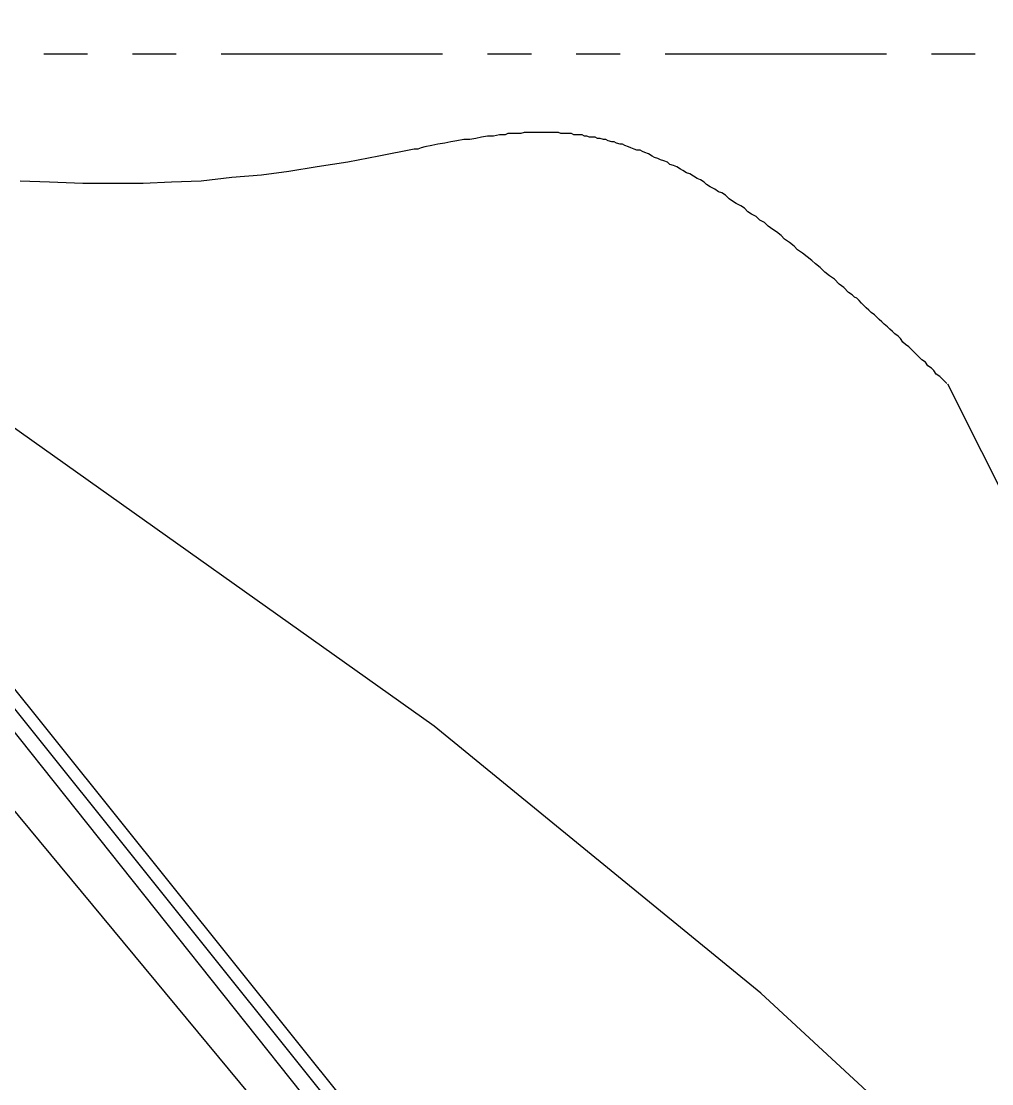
# Model space of a CAD drawing. Header units: feet. Extents: x -84 to 198, y -22 to 181.
# Drawn here: x 108.23 to 119.16, y 148.67 to 160.63 of the extents above; entities that cross this region are included whole.
import ezdxf

# ---------------------------------------------------------------- set-up
doc = ezdxf.new("R2010")
doc.units = ezdxf.units.FT
doc.layers.add('A-AREA-UNIDAD', color=30, linetype='CONTINUOUS')
doc.layers.add('A-LINEA', color=7, linetype='CONTINUOUS')

msp = doc.modelspace()

# ---------------------------------------------------------------- linework, layer by layer
at = {"layer": 'A-AREA-UNIDAD'}
msp.add_lwpolyline([(135.712, 123.9289), (132.96, 129.2089), (130.56, 133.0489), (130.56, 133.7422), (125.872, 140.0889), (120.192, 146.3289), (116.56, 149.6889), (112.88, 152.6933), (107.968, 156.1778), (103.008, 159.0578), (102.96, 159.3778), (101.52, 160.1422), (101.12, 160.1422), (101.088, 160.3733), (99.52, 161.1378), (97.28, 161.9378), (96, 162.0089), (95.28, 161.8489), (92.96, 160.8533)], dxfattribs=at)
at = {"layer": 'A-LINEA'}
for p, q in [((140.7504, 112.4542), (100.776, 160.6287)), ((108.9733, 160.2578), (108.48, 160.2578)), ((109.9733, 160.2578), (109.48, 160.2578)), ((112.9733, 160.2578), (110.48, 160.2578)), ((113.9733, 160.2578), (113.48, 160.2578)), ((114.9733, 160.2578), (114.48, 160.2578)), ((117.9733, 160.2578), (115.48, 160.2578)), ((118.9733, 160.2578), (118.48, 160.2578)), ((140.7504, 112.4542), (103.1232, 159.3849)), ((140.7504, 112.4542), (103.1232, 159.3849)), ((140.5969, 112.4055), (103.0856, 159.2112)), ((140.277, 112.3118), (103.3057, 158.7075)), ((142.471, 109.1644), (118.664, 156.5455))]:
    msp.add_line(p, q, dxfattribs=at)
msp.add_lwpolyline([(118.6533, 156.5511), (118.6, 156.6044), (118.5733, 156.6311), (118.5333, 156.6578), (118.5067, 156.6978), (118.48, 156.7244), (118.44, 156.7511), (118.4133, 156.7911), (118.3733, 156.8178), (118.3467, 156.8444), (118.32, 156.8711), (118.28, 156.9111), (118.2533, 156.9378), (118.2267, 156.9644), (118.1867, 156.9911), (118.16, 157.0178), (118.1333, 157.0578), (118.1067, 157.0844), (118.0667, 157.1111), (118.04, 157.1378), (118.0133, 157.1644), (117.9867, 157.1911), (117.9467, 157.2178), (117.92, 157.2444), (117.8933, 157.2711), (117.8667, 157.2978), (117.84, 157.3244), (117.8, 157.3511), (117.7733, 157.3778), (117.7467, 157.4044), (117.72, 157.4311), (117.6933, 157.4578), (117.6667, 157.4844), (117.64, 157.5111), (117.6133, 157.5244), (117.5867, 157.5511), (117.5467, 157.5778), (117.4933, 157.6311), (117.44, 157.6711), (117.3867, 157.7244), (117.3333, 157.7644), (117.28, 157.8044), (117.2267, 157.8578), (117.1733, 157.8978), (117.1333, 157.9378), (117.08, 157.9778), (117.0267, 158.0178), (116.9733, 158.0578), (116.9333, 158.0978), (116.88, 158.1378), (116.8267, 158.1778), (116.7867, 158.2178), (116.7333, 158.2578), (116.6933, 158.2844), (116.64, 158.3244), (116.6, 158.3644), (116.5467, 158.3911), (116.5067, 158.4311), (116.4533, 158.4578), (116.4133, 158.4844), (116.3733, 158.5244), (116.3333, 158.5511), (116.28, 158.5778), (116.24, 158.6044), (116.2, 158.6311), (116.16, 158.6711), (116.12, 158.6978), (116.08, 158.7111), (116.04, 158.7378), (115.9867, 158.7644), (115.9467, 158.7911), (115.92, 158.8178), (115.88, 158.8444), (115.84, 158.8578), (115.8, 158.8844), (115.76, 158.9111), (115.72, 158.9244), (115.68, 158.9511), (115.6533, 158.9644), (115.6133, 158.9911), (115.5733, 159.0044), (115.5333, 159.0178), (115.5067, 159.0444), (115.4667, 159.0578), (115.4267, 159.0711), (115.4, 159.0844), (115.36, 159.0978), (115.3333, 159.1111), (115.2933, 159.1378), (115.2533, 159.1511), (115.2267, 159.1644), (115.2, 159.1778), (115.16, 159.1778), (115.1333, 159.1911), (115.0933, 159.2044), (115.0667, 159.2178), (115.0267, 159.2311), (115, 159.2444), (114.9733, 159.2444), (114.9333, 159.2578), (114.9067, 159.2711), (114.88, 159.2711), (114.84, 159.2844), (114.8133, 159.2978), (114.7867, 159.2978), (114.7467, 159.3111), (114.72, 159.3111), (114.6933, 159.3244), (114.6667, 159.3244), (114.6267, 159.3244), (114.6, 159.3378), (114.5733, 159.3378), (114.5467, 159.3511), (114.52, 159.3511), (114.48, 159.3511), (114.4533, 159.3511), (114.4267, 159.3644), (114.4, 159.3644), (114.3733, 159.3644), (114.3333, 159.3644), (114.3067, 159.3644), (114.28, 159.3778), (114.2533, 159.3778), (114.2133, 159.3778), (114.1867, 159.3778), (114.16, 159.3778), (114.1333, 159.3778), (114.1067, 159.3778), (114.0667, 159.3778), (114.04, 159.3778), (114.0133, 159.3778), (113.9867, 159.3778), (113.9467, 159.3778), (113.92, 159.3778), (113.8933, 159.3778), (113.8533, 159.3644), (113.8267, 159.3644), (113.8, 159.3644), (113.7733, 159.3644), (113.7333, 159.3644), (113.7067, 159.3644), (113.68, 159.3511), (113.6133, 159.3511), (113.5467, 159.3378), (113.48, 159.3378), (113.4133, 159.3244), (113.3467, 159.3111), (113.28, 159.2978), (113.2133, 159.2978), (113.1333, 159.2844), (113.0667, 159.2711), (113, 159.2578), (112.92, 159.2444), (112.8533, 159.2311), (112.7733, 159.2178), (112.7333, 159.2044), (112.6933, 159.1911), (112.6533, 159.1911), (112.2533, 159.1111), (111.9067, 159.0444), (111.56, 158.9911), (111.24, 158.9378), (110.9333, 158.8978), (110.6, 158.8711), (110.2533, 158.8311), (109.92, 158.8178), (109.6, 158.8044), (109.2667, 158.8044), (108.92, 158.8044), (108.5467, 158.8178), (108.2133, 158.8311)], dxfattribs=at)

doc.saveas('drawing.dxf')
